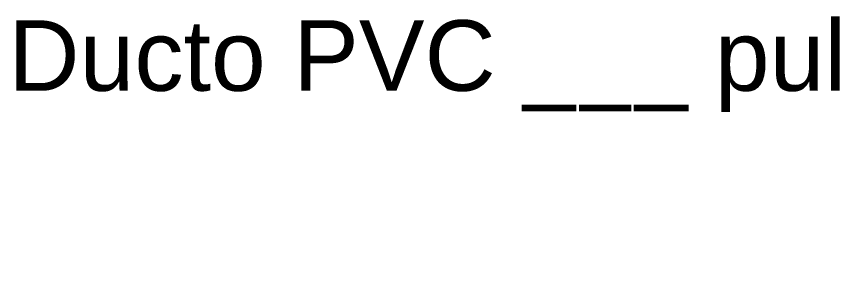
# Model space of a CAD drawing. Header units: millimetres. Extents: x 10952 to 14102, y 3132 to 4905.
# Drawn here: x 12911.2 to 13086.2, y 3774.6 to 3830.7 of the extents above; entities that cross this region are included whole.
import ezdxf
from ezdxf import colors
from ezdxf.entities.mleader import LeaderData, LeaderLine
from ezdxf.math import Vec2, Vec3

# ---------------------------------------------------------------- set-up
doc = ezdxf.new("R2010")
doc.units = ezdxf.units.MM
doc.layers.add('Acometida', color=7, linetype='Continuous', lineweight=15)
doc.styles.get("Standard").update_dxf_attribs({"font": 'arial.ttf'})

msp = doc.modelspace()

# ---------------------------------------------------------------- leaders
at = {"layer": 'Acometida', "ltscale": 300}
ml = msp.add_multileader_mtext('Standard', dxfattribs=at)
ml.set_content('Ducto PVC ___ pulgadas', color=256)
ml.set_leader_properties()
ml.build(insert=Vec2(0, 0))
ctx = ml.context
ctx.base_point, ctx.char_height, ctx.plane_origin = Vec3(12909.855, 3820.245), 15, Vec3(13227.496, 3626.693)
ctx.text_align_type = 2
notes = []
notes.append((ctx, [(0, (1, 1, 0), (13154.744, 3820.245), (-1, 0), 8, [(0, [(13227.496, 3626.693)], 0, [])])]))
ctx.mtext.insert, ctx.mtext.alignment, ctx.mtext.flow_direction = Vec3(13144.744, 3829.95), 3, 5
for ctx, leaders in notes:
    for number, flags, end, landing, length, lines in leaders:
        leader = LeaderData()
        leader.index, (leader.has_last_leader_line, leader.has_dogleg_vector, leader.attachment_direction) = number, flags
        leader.last_leader_point, leader.dogleg_vector, leader.dogleg_length = Vec3(end), Vec3(landing), length
        for number, points, colour, breaks in lines:
            line = LeaderLine()
            line.index, line.vertices, line.color, line.breaks = number, Vec3.list(points), colors.encode_raw_color(colour), breaks
            leader.lines.append(line)
        ctx.leaders.append(leader)

doc.saveas('drawing.dxf')
